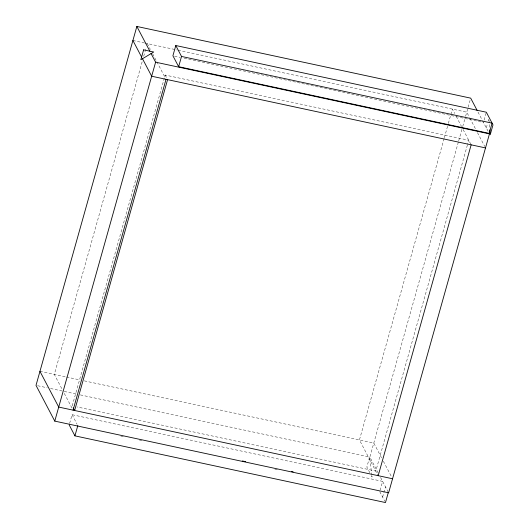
<?xml version="1.0" encoding="UTF-8"?>
<svg xmlns="http://www.w3.org/2000/svg" width="529" height="529" viewBox="0 0 529 529"><rect width="100%" height="100%" fill="white"/><g stroke="black" fill="none" stroke-linecap="round" stroke-linejoin="round"><path stroke-width="0.4" stroke-dasharray="2.65 1.98" d="M142.136 61.867L54.322 374.42L62.362 389.734M143.696 56.299L146.156 47.55M72.222 405.895L165.174 75.052L468.74 140.245L467.623 144.219M69.636 423.365L72.07 414.696L382.626 481.383L380.186 490.052M444.122 138.525L359.436 439.943L378.195 475.677M444.347 137.725L448.142 124.209M448.367 123.416L452.388 109.1L454.689 113.471M378.281 473.111L369.857 457.069L458.484 141.607M458.709 140.813L462.505 127.291M462.73 126.497L465.414 116.955M465.639 116.155L470.043 100.484M467.398 145.012L375.788 471.088L77.069 406.94M484.128 120.096L486.343 112.221M382.612 497.088L385.489 486.845M486.33 127.925L487.44 123.984M488.327 120.83L488.77 119.256M132.911 40.488L144.199 42.915M144.88 43.061L177.261 50.01M178.068 50.189L466.75 112.181L469.435 117.286M174.524 56.12L180.171 57.33M184.204 58.197L483.466 122.463M39.953 371.338L65.761 376.879M66.568 377.051L80.276 379.994M84.309 380.86L373.798 443.031L381.839 458.345M37.625 385.72L47.299 387.797M50.526 388.491L63.427 391.262M64.234 391.434L76.328 394.032M80.362 394.899L369.857 457.069M120.817 436.028L123.237 436.544M139.372 440.009L141.792 440.531M274.882 469.111L277.302 469.633M477.971 112.003L482.184 120.023M482.567 120.751L488.69 132.422M469.818 118.013L475.941 129.684M477.475 132.6L484.749 146.46M456.216 116.393L461.579 126.603M463.113 129.519L471.154 144.834M383.373 461.262L391.797 477.303M380.576 477.489L387.995 491.626M165.174 75.052L167.587 79.641M147.274 43.57L150.335 49.409M152.63 53.786L156.458 61.073M156.842 61.807L165.266 77.849M369.824 472.734L366.848 467.061L369.619 457.195L371.768 474.612M371.312 475.571L372.059 476.986L371.861 475.406M379.743 491.633L384.762 501.188M64.273 393.384L72.314 408.699M72.07 414.696L77.042 424.159M488.968 119.971L489.589 127.357"/><path stroke-width="0.79" d="M477.204 110.541L470.698 98.143L136.852 26.45L36.012 385.376L54.771 421.11L388.617 492.803L489.457 133.877L155.612 62.184L151.023 53.436M54.771 421.11L155.612 62.184M73.081 410.154L166.033 79.31M175.793 45.527L172.91 55.77L178.643 66.694L489.199 133.381L492.076 123.138L181.526 56.444L175.793 45.527L486.343 112.221L492.988 124.877L490.218 134.743L489.801 129.817M167.587 79.641L74.635 410.491L73.253 407.866M388.359 492.307L385.476 502.55L74.926 435.856L77.803 425.614M178.643 66.694L181.526 56.444M378.195 475.677L471.154 144.834M485.516 147.915L151.671 76.222L142.48 58.719M392.564 478.765L58.719 407.072L39.953 371.338M242.355 460.951L245.582 461.645M291.558 471.518L293.172 471.868M136.852 26.45L149.872 51.247M132.911 40.488L141.712 57.264M69.193 424.939L74.926 435.856M143.617 49.845L140.846 59.711L153.708 52.014L143.617 49.845"/></g></svg>
